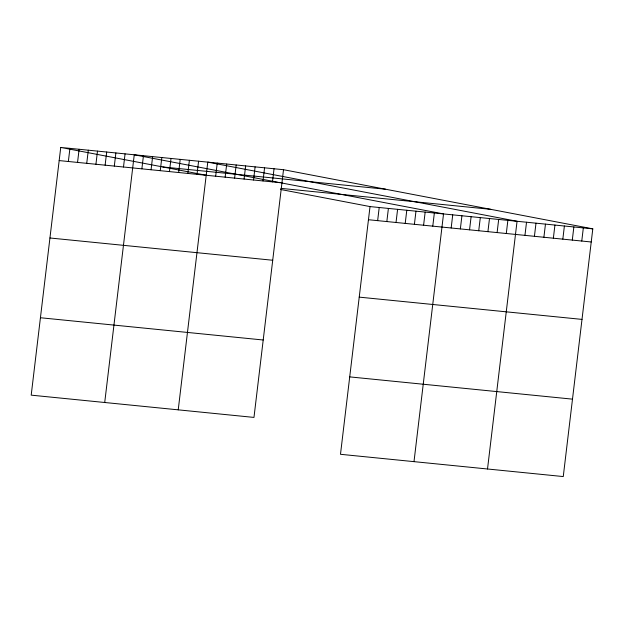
<?xml version="1.0" encoding="UTF-8"?>
<svg xmlns="http://www.w3.org/2000/svg" width="624" height="624" viewBox="0 0 624 624"><rect width="100%" height="100%" fill="white"/><g stroke="black" fill="none" stroke-linecap="round" stroke-linejoin="round"><path stroke-width="0.94" d="M60.739 147.436L31.2 395.148L253.976 417.417L283.514 169.705L60.739 147.436L206.622 175.336M68.359 161.491L69.927 148.356M77.548 162.412L79.115 149.276M86.736 163.332L88.304 150.197M95.932 164.252L97.492 151.109M105.121 165.165L106.688 152.03M114.309 166.085L115.877 152.95M123.497 167.006L125.065 153.863M104.715 402.496L134.254 154.783L277.508 182.177M141.874 168.839L143.442 155.704M151.063 169.759L152.63 156.624M160.259 170.68L161.819 157.537M169.447 171.6L171.015 158.457M178.636 172.513L180.203 159.377M187.824 173.433L189.392 160.298M197.012 174.353L198.58 161.21M178.23 409.843L207.769 162.131L517.054 221.278L487.516 468.991M215.67 176.218L217.238 163.075M225.139 177.161L226.707 164.026M234.608 178.113L236.176 164.97M244.078 179.057L245.638 165.914M253.539 180.001L255.107 166.865M263.008 180.944L264.576 167.809M272.477 181.896L274.045 168.753M280.496 189.462L370.024 206.583L340.486 454.295L563.261 476.564L592.8 228.852L283.514 169.705M377.645 220.646L379.213 207.503M386.841 221.559L388.401 208.424M396.029 222.479L397.597 209.344M405.218 223.4L406.786 210.257M414.406 224.32L415.974 211.177M423.595 225.233L425.162 212.098M432.783 226.153L434.351 213.018M414.001 461.643L443.539 213.931L281.884 183.019M451.168 227.986L452.728 214.851M460.356 228.907L461.924 215.771M469.544 229.827L471.112 216.692M478.733 230.747L480.301 217.604M487.921 231.66L489.489 218.525M497.11 232.58L498.677 219.445M506.298 233.501L507.866 220.366M524.956 235.365L526.523 222.23M534.425 236.309L535.993 223.174M543.894 237.26L545.462 224.117M553.363 238.204L554.931 225.069M562.832 239.148L564.392 226.013M572.294 240.1L573.862 226.957M581.763 241.043L583.331 227.9M162.802 166.959L385.577 189.22M59.171 160.579L281.947 182.84M280.823 188.354L490.737 209.329M370.024 206.583L592.8 228.852M368.456 219.726L591.232 241.987M49.943 237.986L272.711 260.247M359.229 297.133L582.005 319.394M40.427 317.741L263.203 340.002M349.721 376.888L572.489 399.149M278.382 182.348L280.137 182.684"/></g></svg>
